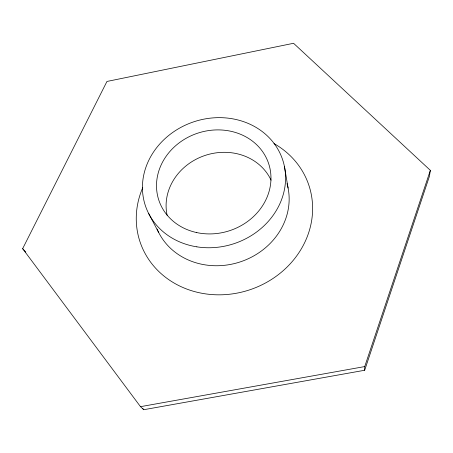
<?xml version="1.0" encoding="UTF-8"?>
<svg xmlns="http://www.w3.org/2000/svg" width="453" height="453" viewBox="0 0 453 453"><rect width="100%" height="100%" fill="white"/><g stroke="black" fill="none" stroke-linecap="round" stroke-linejoin="round"><path stroke-width="0.68" d="M364.665 370.265L364.733 366.573L430.35 170.351L293.561 43.284L106.959 81.455L22.65 248.663L140.498 406.669L143.714 409.716L364.665 370.265L429.387 176.427L430.35 170.351M364.733 366.573L140.498 406.669M22.65 248.663L25.781 252.055M142.871 408.583L143.714 409.716M148.612 213.414L158.709 232.553M284.467 166.647L288.074 188.012M274.014 143.578A89.037 80.368 -18.7 0 1 300.679 249.937A89.037 80.368 -18.7 0 1 185.594 288.606A89.037 80.368 -18.7 0 1 142.735 187.689M287.009 183.584A68.93 61.863 -18.7 0 1 241.472 261.472A68.93 61.863 -18.7 0 1 157.066 229.008M167.123 215.294A55.13 49.468 -18.7 0 1 204.835 155.526A55.13 49.468 -18.7 0 1 271.064 180.164M196.84 246.834A72.367 64.162 -18.7 0 0 282.763 160.124A72.367 64.162 -18.7 0 0 162.417 141.16A72.367 64.162 -18.7 0 0 196.84 246.834M196.721 232.576A57.882 51.308 -18.7 0 0 269.575 166.783A57.882 51.308 -18.7 0 0 174.915 146.37A57.882 51.308 -18.7 0 0 196.721 232.576"/></g></svg>
